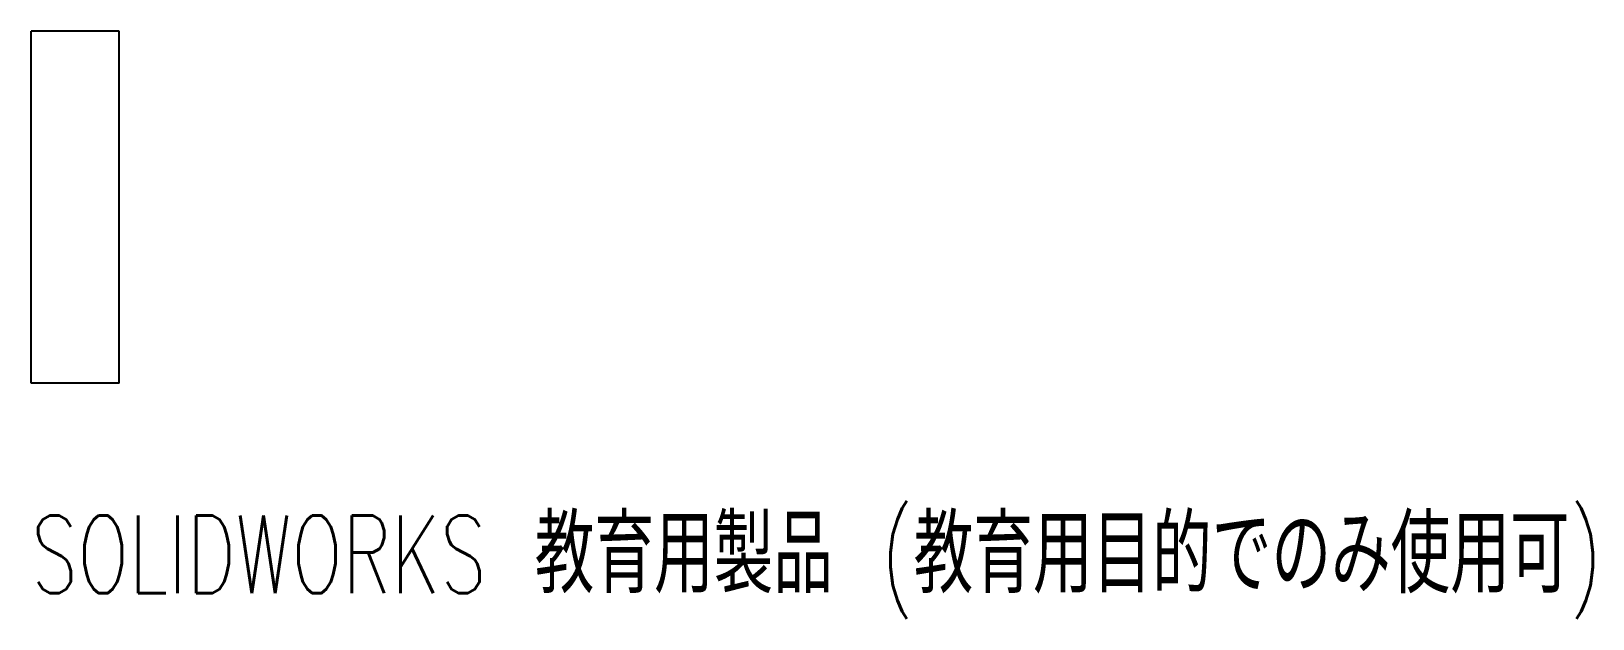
# Model space of a CAD drawing. Header units: millimetres. Extents: x -2.8 to 94.7, y -36.7 to 0.
import ezdxf

# ---------------------------------------------------------------- set-up
doc = ezdxf.new("R2010")
doc.units = ezdxf.units.MM
doc.styles.add('SLDTEXTSTYLE0', font='TXT', dxfattribs={"width": 0.7, "bigfont": 'bigfont'})

msp = doc.modelspace()

# ---------------------------------------------------------------- linework, layer by layer
at = {"color": 7, "linetype": 'Continuous', "lineweight": 25}
for p, q in [((2.75, 0), (-2.75, 0)), ((-2.75, -22), (-2.75, 0)), ((2.75, -22), (2.75, 0)), ((2.75, -22), (-2.75, -22))]:
    msp.add_line(p, q, dxfattribs=at)

# ---------------------------------------------------------------- texts
at = {"color": 7, "linetype": 'Continuous', "insert": (-2.75, -30.27), "char_height": 4.83362, "attachment_point": 1, "style": 'SLDTEXTSTYLE0'}
msp.add_mtext('SOLIDWORKS 教育用製品 (教育用目的でのみ使用可)', dxfattribs=at)

doc.saveas('drawing.dxf')
